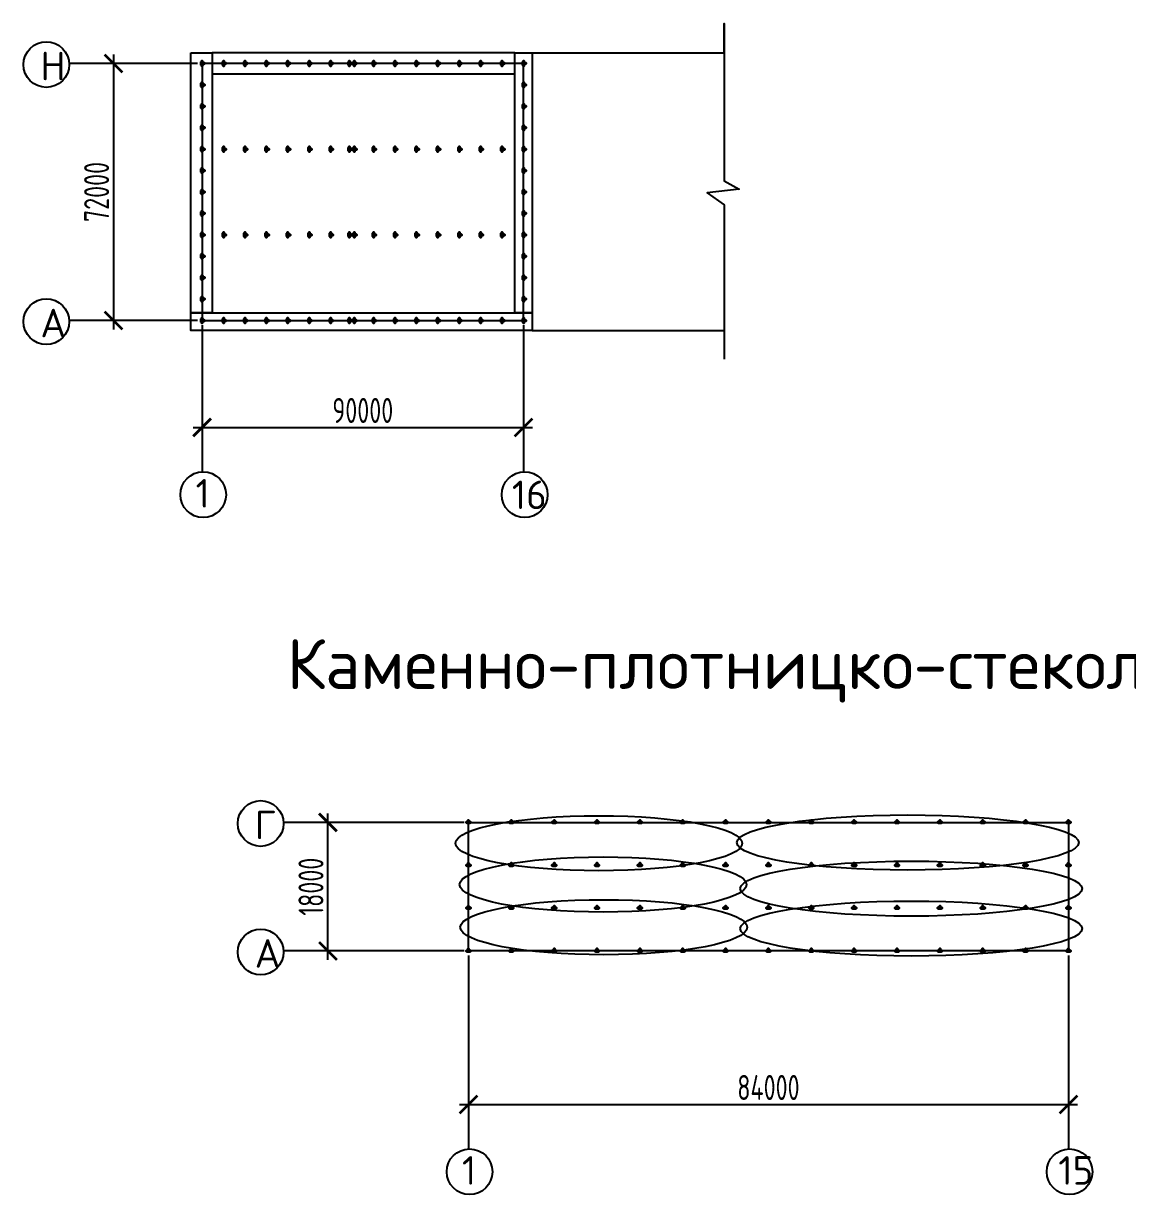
# Model space of a CAD drawing. Header units: millimetres. Extents: x -258526 to -95372, y 16759 to 83244.
# Drawn here: x -128797.8 to -128643.2, y 40723.7 to 40887.7 of the extents above; entities that cross this region are included whole.
import ezdxf

# ---------------------------------------------------------------- set-up
doc = ezdxf.new("R2010")
doc.units = ezdxf.units.MM
doc.header["$LTSCALE"] = 0.5
doc.layers.add('размеры', color=7, linetype='Continuous')
doc.layers.add('ТОЛСТЫЕ', color=1, linetype='Continuous', lineweight=50)
doc.layers.add('ТОНКИЕе', color=7, linetype='Continuous', lineweight=25)
doc.styles.add('Наклонный', font='isocpeur.ttf', dxfattribs={"width": 0.7, "height": 3.5})
doc.styles.add('Наклонный 5', font='isocpeur.ttf', dxfattribs={"height": 7})
doc.dimstyles.new('СТРОИТЕЛЬНЫЙ', dxfattribs={"dimtxt": 3.5, "dimasz": 2.5, "dimexe": 1.25, "dimexo": 0.625, "dimtad": 1, "dimdec": 0, "dimlfac": 500, "dimdsep": 46, "dimtxsty": 'Наклонный', "dimblk1": 'ARCHTICK', "dimblk2": 'ARCHTICK', "dimsah": 1, "dimcen": 0, "dimdle": 1.25, "dimadec": 0, "dimazin": 0, "dimtfac": 0.75, "dimtdec": 0, "dimtmove": 0, "dimatfit": 3, "dimldrblk": 'ARCHTICK', "dimfxl": 1, "dimtolj": 1, "dimtzin": 0, "dimarcsym": 0})

# ---------------------------------------------------------------- blocks, each defined once
blk = doc.blocks.new('_ArchTick')
at = {"color": 0, "linetype": 'ByBlock', "const_width": 0.15}
blk.add_lwpolyline([(-0.5, -0.5), (0.5, 0.5)], dxfattribs=at)
blk = doc.blocks.new('*D738')
at = {"layer": 'Defpoints', "color": 0, "transparency": 16777216}
for p in [(-128772.75, 40846.09), (-128727.75, 40846.09), (-128727.75, 40831.12)]:
    blk.add_point(p, dxfattribs=at)
at = {"layer": 'размеры', "color": 0, "lineweight": -2, "transparency": 16777216}
for p, q in [((-128772.75, 40845.46), (-128772.75, 40829.87)), ((-128727.75, 40845.46), (-128727.75, 40829.87)), ((-128774, 40831.12), (-128726.5, 40831.12))]:
    blk.add_line(p, q, dxfattribs=at)
at = {"layer": 'размеры', "color": 0, "lineweight": -2, "transparency": 16777216, "xscale": 2.5, "yscale": 2.5, "zscale": 2.5, "rotation": 180}
blk.add_blockref('_ArchTick', (-128772.75, 40831.12), dxfattribs=at)
at = {"layer": 'размеры', "color": 0, "lineweight": -2, "transparency": 16777216, "xscale": 2.5, "yscale": 2.5, "zscale": 2.5}
blk.add_blockref('_ArchTick', (-128727.75, 40831.12), dxfattribs=at)
at = {"layer": 'размеры', "color": 0, "transparency": 16777216, "insert": (-128750.25, 40833.49), "char_height": 3.5, "attachment_point": 5, "style": 'Наклонный'}
blk.add_mtext('\\A1;90000', dxfattribs=at)
blk = doc.blocks.new('*D739')
at = {"layer": 'Defpoints', "color": 0, "transparency": 16777216}
for p in [(-128772.75, 40882.09), (-128785.15, 40846.09), (-128772.75, 40846.09)]:
    blk.add_point(p, dxfattribs=at)
at = {"layer": 'размеры', "color": 0, "lineweight": -2, "transparency": 16777216}
for p, q in [((-128785.15, 40883.34), (-128785.15, 40844.84)), ((-128773.38, 40882.09), (-128786.4, 40882.09)), ((-128773.38, 40846.09), (-128786.4, 40846.09))]:
    blk.add_line(p, q, dxfattribs=at)
at = {"layer": 'размеры', "color": 0, "lineweight": -2, "transparency": 16777216, "xscale": 2.5, "yscale": 2.5, "zscale": 2.5}
for p, rotation in [((-128785.15, 40882.09), 90), ((-128785.15, 40846.09), 270)]:
    blk.add_blockref('_ArchTick', p, dxfattribs=dict(at, rotation=rotation))
at = {"layer": 'размеры', "color": 0, "transparency": 16777216, "insert": (-128787.52, 40864.09), "char_height": 3.5, "attachment_point": 5, "rotation": 90, "style": 'Наклонный'}
blk.add_mtext('\\A1;72000', dxfattribs=at)
blk = doc.blocks.new('*D743')
at = {"layer": 'Defpoints', "color": 0, "transparency": 16777216}
for p in [(-128735.46, 40757.79), (-128651.46, 40757.79), (-128651.46, 40736.28)]:
    blk.add_point(p, dxfattribs=at)
at = {"layer": 'размеры', "color": 0, "lineweight": -2, "transparency": 16777216}
for p, q in [((-128735.46, 40757.17), (-128735.46, 40735.03)), ((-128651.46, 40757.17), (-128651.46, 40735.03)), ((-128736.71, 40736.28), (-128650.21, 40736.28))]:
    blk.add_line(p, q, dxfattribs=at)
at = {"layer": 'размеры', "color": 0, "lineweight": -2, "transparency": 16777216, "xscale": 2.5, "yscale": 2.5, "zscale": 2.5, "rotation": 180}
blk.add_blockref('_ArchTick', (-128735.46, 40736.28), dxfattribs=at)
at = {"layer": 'размеры', "color": 0, "lineweight": -2, "transparency": 16777216, "xscale": 2.5, "yscale": 2.5, "zscale": 2.5}
blk.add_blockref('_ArchTick', (-128651.46, 40736.28), dxfattribs=at)
at = {"layer": 'размеры', "color": 0, "transparency": 16777216, "insert": (-128693.46, 40738.66), "char_height": 3.5, "attachment_point": 5, "style": 'Наклонный'}
blk.add_mtext('\\A1;84000', dxfattribs=at)
blk = doc.blocks.new('*D744')
at = {"layer": 'Defpoints', "color": 0, "transparency": 16777216}
for p in [(-128755.13, 40775.79), (-128735.46, 40775.79), (-128735.46, 40757.79)]:
    blk.add_point(p, dxfattribs=at)
at = {"layer": 'размеры', "color": 0, "lineweight": -2, "transparency": 16777216}
for p, q in [((-128736.08, 40775.79), (-128756.38, 40775.79)), ((-128755.13, 40756.54), (-128755.13, 40777.04)), ((-128736.08, 40757.79), (-128756.38, 40757.79))]:
    blk.add_line(p, q, dxfattribs=at)
at = {"layer": 'размеры', "color": 0, "lineweight": -2, "transparency": 16777216, "xscale": 2.5, "yscale": 2.5, "zscale": 2.5}
for p, rotation in [((-128755.13, 40775.79), 90), ((-128755.13, 40757.79), 270)]:
    blk.add_blockref('_ArchTick', p, dxfattribs=dict(at, rotation=rotation))
at = {"layer": 'размеры', "color": 0, "transparency": 16777216, "insert": (-128757.51, 40766.79), "char_height": 3.5, "attachment_point": 5, "rotation": 90, "style": 'Наклонный'}
blk.add_mtext('\\A1;18000', dxfattribs=at)

msp = doc.modelspace()

# ---------------------------------------------------------------- linework, layer by layer
at = {"layer": 'ТОЛСТЫЕ', "color": 0}
for points in [[(-128772.7525, 40882.0892), (-128772.7525, 40882.3892), (-128772.7525, 40881.7892), (-128772.7525, 40882.0892), (-128772.4525, 40882.0892), (-128773.0525, 40882.0892)], [(-128769.7525, 40882.0892), (-128769.7525, 40882.3892), (-128769.7525, 40881.7892), (-128769.7525, 40882.0892), (-128769.4525, 40882.0892), (-128770.0525, 40882.0892)], [(-128766.7525, 40882.0892), (-128766.7525, 40882.3892), (-128766.7525, 40881.7892), (-128766.7525, 40882.0892), (-128766.4525, 40882.0892), (-128767.0525, 40882.0892)], [(-128763.7525, 40882.0892), (-128763.7525, 40882.3892), (-128763.7525, 40881.7892), (-128763.7525, 40882.0892), (-128763.4525, 40882.0892), (-128764.0525, 40882.0892)], [(-128760.7525, 40882.0892), (-128760.7525, 40882.3892), (-128760.7525, 40881.7892), (-128760.7525, 40882.0892), (-128760.4525, 40882.0892), (-128761.0525, 40882.0892)], [(-128757.7525, 40882.0892), (-128757.7525, 40882.3892), (-128757.7525, 40881.7892), (-128757.7525, 40882.0892), (-128757.4525, 40882.0892), (-128758.0525, 40882.0892)], [(-128754.7525, 40882.0892), (-128754.7525, 40882.3892), (-128754.7525, 40881.7892), (-128754.7525, 40882.0892), (-128754.4525, 40882.0892), (-128755.0525, 40882.0892)], [(-128752.1225, 40882.0892), (-128752.1225, 40882.3892), (-128752.1225, 40881.7892), (-128752.1225, 40882.0892), (-128751.8225, 40882.0892), (-128752.4225, 40882.0892)], [(-128751.4475, 40882.0892), (-128751.4475, 40882.3892), (-128751.4475, 40881.7892), (-128751.4475, 40882.0892), (-128751.1475, 40882.0892), (-128751.7475, 40882.0892)], [(-128748.7525, 40882.0892), (-128748.7525, 40882.3892), (-128748.7525, 40881.7892), (-128748.7525, 40882.0892), (-128748.4525, 40882.0892), (-128749.0525, 40882.0892)], [(-128745.7525, 40882.0892), (-128745.7525, 40882.3892), (-128745.7525, 40881.7892), (-128745.7525, 40882.0892), (-128745.4525, 40882.0892), (-128746.0525, 40882.0892)], [(-128742.7525, 40882.0892), (-128742.7525, 40882.3892), (-128742.7525, 40881.7892), (-128742.7525, 40882.0892), (-128742.4525, 40882.0892), (-128743.0525, 40882.0892)], [(-128739.7525, 40882.0892), (-128739.7525, 40882.3892), (-128739.7525, 40881.7892), (-128739.7525, 40882.0892), (-128739.4525, 40882.0892), (-128740.0525, 40882.0892)], [(-128736.7525, 40882.0892), (-128736.7525, 40882.3892), (-128736.7525, 40881.7892), (-128736.7525, 40882.0892), (-128736.4525, 40882.0892), (-128737.0525, 40882.0892)], [(-128733.7525, 40882.0892), (-128733.7525, 40882.3892), (-128733.7525, 40881.7892), (-128733.7525, 40882.0892), (-128733.4525, 40882.0892), (-128734.0525, 40882.0892)], [(-128730.7525, 40882.0892), (-128730.7525, 40882.3892), (-128730.7525, 40881.7892), (-128730.7525, 40882.0892), (-128730.4525, 40882.0892), (-128731.0525, 40882.0892)], [(-128727.7525, 40882.0892), (-128727.7525, 40882.3892), (-128727.7525, 40881.7892), (-128727.7525, 40882.0892), (-128727.4525, 40882.0892), (-128728.0525, 40882.0892)], [(-128772.7525, 40879.0892), (-128772.7525, 40879.3892), (-128772.7525, 40878.7892), (-128772.7525, 40879.0892), (-128772.4525, 40879.0892), (-128773.0525, 40879.0892)], [(-128727.7525, 40879.0892), (-128727.7525, 40879.3892), (-128727.7525, 40878.7892), (-128727.7525, 40879.0892), (-128727.4525, 40879.0892), (-128728.0525, 40879.0892)], [(-128772.7525, 40876.0892), (-128772.7525, 40876.3892), (-128772.7525, 40875.7892), (-128772.7525, 40876.0892), (-128772.4525, 40876.0892), (-128773.0525, 40876.0892)], [(-128727.7525, 40876.0892), (-128727.7525, 40876.3892), (-128727.7525, 40875.7892), (-128727.7525, 40876.0892), (-128727.4525, 40876.0892), (-128728.0525, 40876.0892)], [(-128772.7525, 40873.0892), (-128772.7525, 40873.3892), (-128772.7525, 40872.7892), (-128772.7525, 40873.0892), (-128772.4525, 40873.0892), (-128773.0525, 40873.0892)], [(-128727.7525, 40873.0892), (-128727.7525, 40873.3892), (-128727.7525, 40872.7892), (-128727.7525, 40873.0892), (-128727.4525, 40873.0892), (-128728.0525, 40873.0892)], [(-128772.7525, 40870.0892), (-128772.7525, 40870.3892), (-128772.7525, 40869.7892), (-128772.7525, 40870.0892), (-128772.4525, 40870.0892), (-128773.0525, 40870.0892)], [(-128772.7525, 40870.0892), (-128772.7525, 40870.3892), (-128772.7525, 40869.7892), (-128772.7525, 40870.0892), (-128772.4525, 40870.0892), (-128773.0525, 40870.0892)], [(-128769.7525, 40870.0892), (-128769.7525, 40870.3892), (-128769.7525, 40869.7892), (-128769.7525, 40870.0892), (-128769.4525, 40870.0892), (-128770.0525, 40870.0892)], [(-128766.7525, 40870.0892), (-128766.7525, 40870.3892), (-128766.7525, 40869.7892), (-128766.7525, 40870.0892), (-128766.4525, 40870.0892), (-128767.0525, 40870.0892)], [(-128763.7525, 40870.0892), (-128763.7525, 40870.3892), (-128763.7525, 40869.7892), (-128763.7525, 40870.0892), (-128763.4525, 40870.0892), (-128764.0525, 40870.0892)], [(-128760.7525, 40870.0892), (-128760.7525, 40870.3892), (-128760.7525, 40869.7892), (-128760.7525, 40870.0892), (-128760.4525, 40870.0892), (-128761.0525, 40870.0892)], [(-128757.7525, 40870.0892), (-128757.7525, 40870.3892), (-128757.7525, 40869.7892), (-128757.7525, 40870.0892), (-128757.4525, 40870.0892), (-128758.0525, 40870.0892)], [(-128754.7525, 40870.0892), (-128754.7525, 40870.3892), (-128754.7525, 40869.7892), (-128754.7525, 40870.0892), (-128754.4525, 40870.0892), (-128755.0525, 40870.0892)], [(-128752.1225, 40870.0892), (-128752.1225, 40870.3892), (-128752.1225, 40869.7892), (-128752.1225, 40870.0892), (-128751.8225, 40870.0892), (-128752.4225, 40870.0892)], [(-128751.4475, 40870.0892), (-128751.4475, 40870.3892), (-128751.4475, 40869.7892), (-128751.4475, 40870.0892), (-128751.1475, 40870.0892), (-128751.7475, 40870.0892)], [(-128748.7525, 40870.0892), (-128748.7525, 40870.3892), (-128748.7525, 40869.7892), (-128748.7525, 40870.0892), (-128748.4525, 40870.0892), (-128749.0525, 40870.0892)], [(-128745.7525, 40870.0892), (-128745.7525, 40870.3892), (-128745.7525, 40869.7892), (-128745.7525, 40870.0892), (-128745.4525, 40870.0892), (-128746.0525, 40870.0892)], [(-128742.7525, 40870.0892), (-128742.7525, 40870.3892), (-128742.7525, 40869.7892), (-128742.7525, 40870.0892), (-128742.4525, 40870.0892), (-128743.0525, 40870.0892)], [(-128739.7525, 40870.0892), (-128739.7525, 40870.3892), (-128739.7525, 40869.7892), (-128739.7525, 40870.0892), (-128739.4525, 40870.0892), (-128740.0525, 40870.0892)], [(-128736.7525, 40870.0892), (-128736.7525, 40870.3892), (-128736.7525, 40869.7892), (-128736.7525, 40870.0892), (-128736.4525, 40870.0892), (-128737.0525, 40870.0892)], [(-128733.7525, 40870.0892), (-128733.7525, 40870.3892), (-128733.7525, 40869.7892), (-128733.7525, 40870.0892), (-128733.4525, 40870.0892), (-128734.0525, 40870.0892)], [(-128730.7525, 40870.0892), (-128730.7525, 40870.3892), (-128730.7525, 40869.7892), (-128730.7525, 40870.0892), (-128730.4525, 40870.0892), (-128731.0525, 40870.0892)], [(-128727.7525, 40870.0892), (-128727.7525, 40870.3892), (-128727.7525, 40869.7892), (-128727.7525, 40870.0892), (-128727.4525, 40870.0892), (-128728.0525, 40870.0892)], [(-128727.7525, 40870.0892), (-128727.7525, 40870.3892), (-128727.7525, 40869.7892), (-128727.7525, 40870.0892), (-128727.4525, 40870.0892), (-128728.0525, 40870.0892)], [(-128772.7525, 40867.0892), (-128772.7525, 40867.3892), (-128772.7525, 40866.7892), (-128772.7525, 40867.0892), (-128772.4525, 40867.0892), (-128773.0525, 40867.0892)], [(-128727.7525, 40867.0892), (-128727.7525, 40867.3892), (-128727.7525, 40866.7892), (-128727.7525, 40867.0892), (-128727.4525, 40867.0892), (-128728.0525, 40867.0892)], [(-128772.7525, 40864.0892), (-128772.7525, 40864.3892), (-128772.7525, 40863.7892), (-128772.7525, 40864.0892), (-128772.4525, 40864.0892), (-128773.0525, 40864.0892)], [(-128727.7525, 40864.0892), (-128727.7525, 40864.3892), (-128727.7525, 40863.7892), (-128727.7525, 40864.0892), (-128727.4525, 40864.0892), (-128728.0525, 40864.0892)], [(-128772.7525, 40861.0892), (-128772.7525, 40861.3892), (-128772.7525, 40860.7892), (-128772.7525, 40861.0892), (-128772.4525, 40861.0892), (-128773.0525, 40861.0892)], [(-128727.7525, 40861.0892), (-128727.7525, 40861.3892), (-128727.7525, 40860.7892), (-128727.7525, 40861.0892), (-128727.4525, 40861.0892), (-128728.0525, 40861.0892)], [(-128772.7525, 40858.0892), (-128772.7525, 40858.3892), (-128772.7525, 40857.7892), (-128772.7525, 40858.0892), (-128772.4525, 40858.0892), (-128773.0525, 40858.0892)], [(-128772.7525, 40858.0892), (-128772.7525, 40858.3892), (-128772.7525, 40857.7892), (-128772.7525, 40858.0892), (-128772.4525, 40858.0892), (-128773.0525, 40858.0892)], [(-128769.7525, 40858.0892), (-128769.7525, 40858.3892), (-128769.7525, 40857.7892), (-128769.7525, 40858.0892), (-128769.4525, 40858.0892), (-128770.0525, 40858.0892)], [(-128766.7525, 40858.0892), (-128766.7525, 40858.3892), (-128766.7525, 40857.7892), (-128766.7525, 40858.0892), (-128766.4525, 40858.0892), (-128767.0525, 40858.0892)], [(-128763.7525, 40858.0892), (-128763.7525, 40858.3892), (-128763.7525, 40857.7892), (-128763.7525, 40858.0892), (-128763.4525, 40858.0892), (-128764.0525, 40858.0892)], [(-128760.7525, 40858.0892), (-128760.7525, 40858.3892), (-128760.7525, 40857.7892), (-128760.7525, 40858.0892), (-128760.4525, 40858.0892), (-128761.0525, 40858.0892)], [(-128757.7525, 40858.0892), (-128757.7525, 40858.3892), (-128757.7525, 40857.7892), (-128757.7525, 40858.0892), (-128757.4525, 40858.0892), (-128758.0525, 40858.0892)], [(-128754.7525, 40858.0892), (-128754.7525, 40858.3892), (-128754.7525, 40857.7892), (-128754.7525, 40858.0892), (-128754.4525, 40858.0892), (-128755.0525, 40858.0892)], [(-128752.1225, 40858.0892), (-128752.1225, 40858.3892), (-128752.1225, 40857.7892), (-128752.1225, 40858.0892), (-128751.8225, 40858.0892), (-128752.4225, 40858.0892)], [(-128751.4475, 40858.0892), (-128751.4475, 40858.3892), (-128751.4475, 40857.7892), (-128751.4475, 40858.0892), (-128751.1475, 40858.0892), (-128751.7475, 40858.0892)], [(-128748.7525, 40858.0892), (-128748.7525, 40858.3892), (-128748.7525, 40857.7892), (-128748.7525, 40858.0892), (-128748.4525, 40858.0892), (-128749.0525, 40858.0892)], [(-128745.7525, 40858.0892), (-128745.7525, 40858.3892), (-128745.7525, 40857.7892), (-128745.7525, 40858.0892), (-128745.4525, 40858.0892), (-128746.0525, 40858.0892)], [(-128742.7525, 40858.0892), (-128742.7525, 40858.3892), (-128742.7525, 40857.7892), (-128742.7525, 40858.0892), (-128742.4525, 40858.0892), (-128743.0525, 40858.0892)], [(-128739.7525, 40858.0892), (-128739.7525, 40858.3892), (-128739.7525, 40857.7892), (-128739.7525, 40858.0892), (-128739.4525, 40858.0892), (-128740.0525, 40858.0892)], [(-128736.7525, 40858.0892), (-128736.7525, 40858.3892), (-128736.7525, 40857.7892), (-128736.7525, 40858.0892), (-128736.4525, 40858.0892), (-128737.0525, 40858.0892)], [(-128733.7525, 40858.0892), (-128733.7525, 40858.3892), (-128733.7525, 40857.7892), (-128733.7525, 40858.0892), (-128733.4525, 40858.0892), (-128734.0525, 40858.0892)], [(-128730.7525, 40858.0892), (-128730.7525, 40858.3892), (-128730.7525, 40857.7892), (-128730.7525, 40858.0892), (-128730.4525, 40858.0892), (-128731.0525, 40858.0892)], [(-128727.7525, 40858.0892), (-128727.7525, 40858.3892), (-128727.7525, 40857.7892), (-128727.7525, 40858.0892), (-128727.4525, 40858.0892), (-128728.0525, 40858.0892)], [(-128727.7525, 40858.0892), (-128727.7525, 40858.3892), (-128727.7525, 40857.7892), (-128727.7525, 40858.0892), (-128727.4525, 40858.0892), (-128728.0525, 40858.0892)], [(-128772.7525, 40855.0892), (-128772.7525, 40855.3892), (-128772.7525, 40854.7892), (-128772.7525, 40855.0892), (-128772.4525, 40855.0892), (-128773.0525, 40855.0892)], [(-128727.7525, 40855.0892), (-128727.7525, 40855.3892), (-128727.7525, 40854.7892), (-128727.7525, 40855.0892), (-128727.4525, 40855.0892), (-128728.0525, 40855.0892)], [(-128772.7525, 40852.0892), (-128772.7525, 40852.3892), (-128772.7525, 40851.7892), (-128772.7525, 40852.0892), (-128772.4525, 40852.0892), (-128773.0525, 40852.0892)], [(-128727.7525, 40852.0892), (-128727.7525, 40852.3892), (-128727.7525, 40851.7892), (-128727.7525, 40852.0892), (-128727.4525, 40852.0892), (-128728.0525, 40852.0892)], [(-128772.7525, 40849.0892), (-128772.7525, 40849.3892), (-128772.7525, 40848.7892), (-128772.7525, 40849.0892), (-128772.4525, 40849.0892), (-128773.0525, 40849.0892)], [(-128727.7525, 40849.0892), (-128727.7525, 40849.3892), (-128727.7525, 40848.7892), (-128727.7525, 40849.0892), (-128727.4525, 40849.0892), (-128728.0525, 40849.0892)], [(-128772.7525, 40846.0892), (-128772.7525, 40846.3892), (-128772.7525, 40845.7892), (-128772.7525, 40846.0892), (-128772.4525, 40846.0892), (-128773.0525, 40846.0892)], [(-128769.7525, 40846.0892), (-128769.7525, 40846.3892), (-128769.7525, 40845.7892), (-128769.7525, 40846.0892), (-128769.4525, 40846.0892), (-128770.0525, 40846.0892)], [(-128766.7525, 40846.0892), (-128766.7525, 40846.3892), (-128766.7525, 40845.7892), (-128766.7525, 40846.0892), (-128766.4525, 40846.0892), (-128767.0525, 40846.0892)], [(-128763.7525, 40846.0892), (-128763.7525, 40846.3892), (-128763.7525, 40845.7892), (-128763.7525, 40846.0892), (-128763.4525, 40846.0892), (-128764.0525, 40846.0892)], [(-128760.7525, 40846.0892), (-128760.7525, 40846.3892), (-128760.7525, 40845.7892), (-128760.7525, 40846.0892), (-128760.4525, 40846.0892), (-128761.0525, 40846.0892)], [(-128757.7525, 40846.0892), (-128757.7525, 40846.3892), (-128757.7525, 40845.7892), (-128757.7525, 40846.0892), (-128757.4525, 40846.0892), (-128758.0525, 40846.0892)], [(-128754.7525, 40846.0892), (-128754.7525, 40846.3892), (-128754.7525, 40845.7892), (-128754.7525, 40846.0892), (-128754.4525, 40846.0892), (-128755.0525, 40846.0892)], [(-128752.1225, 40846.0892), (-128752.1225, 40846.3892), (-128752.1225, 40845.7892), (-128752.1225, 40846.0892), (-128751.8225, 40846.0892), (-128752.4225, 40846.0892)], [(-128751.4475, 40846.0892), (-128751.4475, 40846.3892), (-128751.4475, 40845.7892), (-128751.4475, 40846.0892), (-128751.1475, 40846.0892), (-128751.7475, 40846.0892)], [(-128748.7525, 40846.0892), (-128748.7525, 40846.3892), (-128748.7525, 40845.7892), (-128748.7525, 40846.0892), (-128748.4525, 40846.0892), (-128749.0525, 40846.0892)], [(-128745.7525, 40846.0892), (-128745.7525, 40846.3892), (-128745.7525, 40845.7892), (-128745.7525, 40846.0892), (-128745.4525, 40846.0892), (-128746.0525, 40846.0892)], [(-128742.7525, 40846.0892), (-128742.7525, 40846.3892), (-128742.7525, 40845.7892), (-128742.7525, 40846.0892), (-128742.4525, 40846.0892), (-128743.0525, 40846.0892)], [(-128739.7525, 40846.0892), (-128739.7525, 40846.3892), (-128739.7525, 40845.7892), (-128739.7525, 40846.0892), (-128739.4525, 40846.0892), (-128740.0525, 40846.0892)], [(-128736.7525, 40846.0892), (-128736.7525, 40846.3892), (-128736.7525, 40845.7892), (-128736.7525, 40846.0892), (-128736.4525, 40846.0892), (-128737.0525, 40846.0892)], [(-128733.7525, 40846.0892), (-128733.7525, 40846.3892), (-128733.7525, 40845.7892), (-128733.7525, 40846.0892), (-128733.4525, 40846.0892), (-128734.0525, 40846.0892)], [(-128730.7525, 40846.0892), (-128730.7525, 40846.3892), (-128730.7525, 40845.7892), (-128730.7525, 40846.0892), (-128730.4525, 40846.0892), (-128731.0525, 40846.0892)], [(-128727.7525, 40846.0892), (-128727.7525, 40846.3892), (-128727.7525, 40845.7892), (-128727.7525, 40846.0892), (-128727.4525, 40846.0892), (-128728.0525, 40846.0892)], [(-128735.458, 40775.7918), (-128735.208, 40775.7918), (-128735.708, 40775.7918), (-128735.458, 40775.7918), (-128735.458, 40776.0418), (-128735.458, 40775.5418)], [(-128735.458, 40775.7918), (-128735.208, 40775.7918), (-128735.708, 40775.7918), (-128735.458, 40775.7918), (-128735.458, 40776.0418), (-128735.458, 40775.5418)], [(-128729.458, 40775.7918), (-128729.208, 40775.7918), (-128729.708, 40775.7918), (-128729.458, 40775.7918), (-128729.458, 40776.0418), (-128729.458, 40775.5418)], [(-128723.458, 40775.7918), (-128723.208, 40775.7918), (-128723.708, 40775.7918), (-128723.458, 40775.7918), (-128723.458, 40776.0418), (-128723.458, 40775.5418)], [(-128717.458, 40775.7918), (-128717.208, 40775.7918), (-128717.708, 40775.7918), (-128717.458, 40775.7918), (-128717.458, 40776.0418), (-128717.458, 40775.5418)], [(-128711.458, 40775.7918), (-128711.208, 40775.7918), (-128711.708, 40775.7918), (-128711.458, 40775.7918), (-128711.458, 40776.0418), (-128711.458, 40775.5418)], [(-128705.458, 40775.7918), (-128705.208, 40775.7918), (-128705.708, 40775.7918), (-128705.458, 40775.7918), (-128705.458, 40776.0418), (-128705.458, 40775.5418)], [(-128699.458, 40775.7918), (-128699.208, 40775.7918), (-128699.708, 40775.7918), (-128699.458, 40775.7918), (-128699.458, 40776.0418), (-128699.458, 40775.5418)], [(-128693.458, 40775.7918), (-128693.208, 40775.7918), (-128693.708, 40775.7918), (-128693.458, 40775.7918), (-128693.458, 40776.0418), (-128693.458, 40775.5418)], [(-128687.458, 40775.7918), (-128687.208, 40775.7918), (-128687.708, 40775.7918), (-128687.458, 40775.7918), (-128687.458, 40776.0418), (-128687.458, 40775.5418)], [(-128681.458, 40775.7918), (-128681.208, 40775.7918), (-128681.708, 40775.7918), (-128681.458, 40775.7918), (-128681.458, 40776.0418), (-128681.458, 40775.5418)], [(-128675.458, 40775.7918), (-128675.208, 40775.7918), (-128675.708, 40775.7918), (-128675.458, 40775.7918), (-128675.458, 40776.0418), (-128675.458, 40775.5418)], [(-128669.458, 40775.7918), (-128669.208, 40775.7918), (-128669.708, 40775.7918), (-128669.458, 40775.7918), (-128669.458, 40776.0418), (-128669.458, 40775.5418)], [(-128663.458, 40775.7918), (-128663.208, 40775.7918), (-128663.708, 40775.7918), (-128663.458, 40775.7918), (-128663.458, 40776.0418), (-128663.458, 40775.5418)], [(-128657.458, 40775.7918), (-128657.208, 40775.7918), (-128657.708, 40775.7918), (-128657.458, 40775.7918), (-128657.458, 40776.0418), (-128657.458, 40775.5418)], [(-128651.458, 40775.7918), (-128651.208, 40775.7918), (-128651.708, 40775.7918), (-128651.458, 40775.7918), (-128651.458, 40776.0418), (-128651.458, 40775.5418)], [(-128735.458, 40769.7918), (-128735.208, 40769.7918), (-128735.708, 40769.7918), (-128735.458, 40769.7918), (-128735.458, 40770.0418), (-128735.458, 40769.5418)], [(-128735.458, 40769.7918), (-128735.208, 40769.7918), (-128735.708, 40769.7918), (-128735.458, 40769.7918), (-128735.458, 40770.0418), (-128735.458, 40769.5418)], [(-128729.458, 40769.7918), (-128729.208, 40769.7918), (-128729.708, 40769.7918), (-128729.458, 40769.7918), (-128729.458, 40770.0418), (-128729.458, 40769.5418)], [(-128723.458, 40769.7918), (-128723.208, 40769.7918), (-128723.708, 40769.7918), (-128723.458, 40769.7918), (-128723.458, 40770.0418), (-128723.458, 40769.5418)], [(-128717.458, 40769.7918), (-128717.208, 40769.7918), (-128717.708, 40769.7918), (-128717.458, 40769.7918), (-128717.458, 40770.0418), (-128717.458, 40769.5418)], [(-128711.458, 40769.7918), (-128711.208, 40769.7918), (-128711.708, 40769.7918), (-128711.458, 40769.7918), (-128711.458, 40770.0418), (-128711.458, 40769.5418)], [(-128705.458, 40769.7918), (-128705.208, 40769.7918), (-128705.708, 40769.7918), (-128705.458, 40769.7918), (-128705.458, 40770.0418), (-128705.458, 40769.5418)], [(-128699.458, 40769.7918), (-128699.208, 40769.7918), (-128699.708, 40769.7918), (-128699.458, 40769.7918), (-128699.458, 40770.0418), (-128699.458, 40769.5418)], [(-128693.458, 40769.7918), (-128693.208, 40769.7918), (-128693.708, 40769.7918), (-128693.458, 40769.7918), (-128693.458, 40770.0418), (-128693.458, 40769.5418)], [(-128687.458, 40769.7918), (-128687.208, 40769.7918), (-128687.708, 40769.7918), (-128687.458, 40769.7918), (-128687.458, 40770.0418), (-128687.458, 40769.5418)], [(-128681.458, 40769.7918), (-128681.208, 40769.7918), (-128681.708, 40769.7918), (-128681.458, 40769.7918), (-128681.458, 40770.0418), (-128681.458, 40769.5418)], [(-128675.458, 40769.7918), (-128675.208, 40769.7918), (-128675.708, 40769.7918), (-128675.458, 40769.7918), (-128675.458, 40770.0418), (-128675.458, 40769.5418)], [(-128669.458, 40769.7918), (-128669.208, 40769.7918), (-128669.708, 40769.7918), (-128669.458, 40769.7918), (-128669.458, 40770.0418), (-128669.458, 40769.5418)], [(-128663.458, 40769.7918), (-128663.208, 40769.7918), (-128663.708, 40769.7918), (-128663.458, 40769.7918), (-128663.458, 40770.0418), (-128663.458, 40769.5418)], [(-128657.458, 40769.7918), (-128657.208, 40769.7918), (-128657.708, 40769.7918), (-128657.458, 40769.7918), (-128657.458, 40770.0418), (-128657.458, 40769.5418)], [(-128651.458, 40769.7918), (-128651.208, 40769.7918), (-128651.708, 40769.7918), (-128651.458, 40769.7918), (-128651.458, 40770.0418), (-128651.458, 40769.5418)], [(-128735.458, 40763.7918), (-128735.208, 40763.7918), (-128735.708, 40763.7918), (-128735.458, 40763.7918), (-128735.458, 40764.0418), (-128735.458, 40763.5418)], [(-128735.458, 40763.7918), (-128735.208, 40763.7918), (-128735.708, 40763.7918), (-128735.458, 40763.7918), (-128735.458, 40764.0418), (-128735.458, 40763.5418)], [(-128729.458, 40763.7918), (-128729.208, 40763.7918), (-128729.708, 40763.7918), (-128729.458, 40763.7918), (-128729.458, 40764.0418), (-128729.458, 40763.5418)], [(-128723.458, 40763.7918), (-128723.208, 40763.7918), (-128723.708, 40763.7918), (-128723.458, 40763.7918), (-128723.458, 40764.0418), (-128723.458, 40763.5418)], [(-128717.458, 40763.7918), (-128717.208, 40763.7918), (-128717.708, 40763.7918), (-128717.458, 40763.7918), (-128717.458, 40764.0418), (-128717.458, 40763.5418)], [(-128711.458, 40763.7918), (-128711.208, 40763.7918), (-128711.708, 40763.7918), (-128711.458, 40763.7918), (-128711.458, 40764.0418), (-128711.458, 40763.5418)], [(-128705.458, 40763.7918), (-128705.208, 40763.7918), (-128705.708, 40763.7918), (-128705.458, 40763.7918), (-128705.458, 40764.0418), (-128705.458, 40763.5418)], [(-128699.458, 40763.7918), (-128699.208, 40763.7918), (-128699.708, 40763.7918), (-128699.458, 40763.7918), (-128699.458, 40764.0418), (-128699.458, 40763.5418)], [(-128693.458, 40763.7918), (-128693.208, 40763.7918), (-128693.708, 40763.7918), (-128693.458, 40763.7918), (-128693.458, 40764.0418), (-128693.458, 40763.5418)], [(-128687.458, 40763.7918), (-128687.208, 40763.7918), (-128687.708, 40763.7918), (-128687.458, 40763.7918), (-128687.458, 40764.0418), (-128687.458, 40763.5418)], [(-128681.458, 40763.7918), (-128681.208, 40763.7918), (-128681.708, 40763.7918), (-128681.458, 40763.7918), (-128681.458, 40764.0418), (-128681.458, 40763.5418)], [(-128675.458, 40763.7918), (-128675.208, 40763.7918), (-128675.708, 40763.7918), (-128675.458, 40763.7918), (-128675.458, 40764.0418), (-128675.458, 40763.5418)], [(-128669.458, 40763.7918), (-128669.208, 40763.7918), (-128669.708, 40763.7918), (-128669.458, 40763.7918), (-128669.458, 40764.0418), (-128669.458, 40763.5418)], [(-128663.458, 40763.7918), (-128663.208, 40763.7918), (-128663.708, 40763.7918), (-128663.458, 40763.7918), (-128663.458, 40764.0418), (-128663.458, 40763.5418)], [(-128657.458, 40763.7918), (-128657.208, 40763.7918), (-128657.708, 40763.7918), (-128657.458, 40763.7918), (-128657.458, 40764.0418), (-128657.458, 40763.5418)], [(-128651.458, 40763.7918), (-128651.208, 40763.7918), (-128651.708, 40763.7918), (-128651.458, 40763.7918), (-128651.458, 40764.0418), (-128651.458, 40763.5418)], [(-128735.458, 40757.7918), (-128735.208, 40757.7918), (-128735.708, 40757.7918), (-128735.458, 40757.7918), (-128735.458, 40758.0418), (-128735.458, 40757.5418)], [(-128729.458, 40757.7918), (-128729.208, 40757.7918), (-128729.708, 40757.7918), (-128729.458, 40757.7918), (-128729.458, 40758.0418), (-128729.458, 40757.5418)], [(-128723.458, 40757.7918), (-128723.208, 40757.7918), (-128723.708, 40757.7918), (-128723.458, 40757.7918), (-128723.458, 40758.0418), (-128723.458, 40757.5418)], [(-128717.458, 40757.7918), (-128717.208, 40757.7918), (-128717.708, 40757.7918), (-128717.458, 40757.7918), (-128717.458, 40758.0418), (-128717.458, 40757.5418)], [(-128711.458, 40757.7918), (-128711.208, 40757.7918), (-128711.708, 40757.7918), (-128711.458, 40757.7918), (-128711.458, 40758.0418), (-128711.458, 40757.5418)], [(-128705.458, 40757.7918), (-128705.208, 40757.7918), (-128705.708, 40757.7918), (-128705.458, 40757.7918), (-128705.458, 40758.0418), (-128705.458, 40757.5418)], [(-128699.458, 40757.7918), (-128699.208, 40757.7918), (-128699.708, 40757.7918), (-128699.458, 40757.7918), (-128699.458, 40758.0418), (-128699.458, 40757.5418)], [(-128693.458, 40757.7918), (-128693.208, 40757.7918), (-128693.708, 40757.7918), (-128693.458, 40757.7918), (-128693.458, 40758.0418), (-128693.458, 40757.5418)], [(-128687.458, 40757.7918), (-128687.208, 40757.7918), (-128687.708, 40757.7918), (-128687.458, 40757.7918), (-128687.458, 40758.0418), (-128687.458, 40757.5418)], [(-128681.458, 40757.7918), (-128681.208, 40757.7918), (-128681.708, 40757.7918), (-128681.458, 40757.7918), (-128681.458, 40758.0418), (-128681.458, 40757.5418)], [(-128675.458, 40757.7918), (-128675.208, 40757.7918), (-128675.708, 40757.7918), (-128675.458, 40757.7918), (-128675.458, 40758.0418), (-128675.458, 40757.5418)], [(-128669.458, 40757.7918), (-128669.208, 40757.7918), (-128669.708, 40757.7918), (-128669.458, 40757.7918), (-128669.458, 40758.0418), (-128669.458, 40757.5418)], [(-128663.458, 40757.7918), (-128663.208, 40757.7918), (-128663.708, 40757.7918), (-128663.458, 40757.7918), (-128663.458, 40758.0418), (-128663.458, 40757.5418)], [(-128657.458, 40757.7918), (-128657.208, 40757.7918), (-128657.708, 40757.7918), (-128657.458, 40757.7918), (-128657.458, 40758.0418), (-128657.458, 40757.5418)], [(-128651.458, 40757.7918), (-128651.208, 40757.7918), (-128651.708, 40757.7918), (-128651.458, 40757.7918), (-128651.458, 40758.0418), (-128651.458, 40757.5418)]]:
    msp.add_lwpolyline(points, dxfattribs=at)
at = {"layer": 'ТОНКИЕе', "color": 0}
for points in [[(-128699.65, 40883.5816), (-128699.65, 40887.7023), (-128699.65, 40865.6351), (-128697.578, 40864.4801), (-128702.0167, 40863.9646), (-128699.65, 40862.3147), (-128699.65, 40840.6601)], [(-128726.5509, 40883.5816), (-128699.65, 40883.5816)], [(-128785.1462, 40882.0892), (-128791.371, 40882.0892)], [(-128772.7525, 40846.0892), (-128727.7525, 40846.0892), (-128727.7525, 40882.0892), (-128772.7525, 40882.0892), (-128772.7525, 40846.0892)], [(-128785.1462, 40846.0892), (-128791.371, 40846.0892)], [(-128726.5509, 40844.6933), (-128699.65, 40844.6933)], [(-128772.7525, 40831.1162), (-128772.7525, 40824.8914)], [(-128727.7525, 40831.1162), (-128727.7525, 40824.8914)], [(-128755.1336, 40775.7918), (-128761.3584, 40775.7918)], [(-128735.458, 40775.7918), (-128651.458, 40775.7918), (-128651.458, 40757.7918), (-128735.458, 40757.7918), (-128735.458, 40775.7918)], [(-128755.1336, 40757.7918), (-128761.3584, 40757.7918)], [(-128735.458, 40736.2824), (-128735.458, 40730.0576)], [(-128651.458, 40736.2824), (-128651.458, 40730.0576)]]:
    msp.add_lwpolyline(points, dxfattribs=at)
for points in [[(-128774.3203, 40883.5861), (-128771.3518, 40883.5861), (-128771.3518, 40847.1462), (-128774.3203, 40847.1462)], [(-128728.9484, 40883.587), (-128771.3518, 40883.587), (-128771.3518, 40880.653), (-128728.9484, 40880.653)], [(-128726.5509, 40847.1462), (-128728.9484, 40847.1462), (-128728.9484, 40883.5816), (-128726.5509, 40883.5816)], [(-128774.3203, 40847.1462), (-128726.5509, 40847.1462), (-128726.5509, 40844.6933), (-128774.3203, 40844.6933)]]:
    msp.add_lwpolyline(points, close=True, dxfattribs=at)
for centre in [(-128794.5672, 40881.9335), (-128794.5672, 40845.9335), (-128772.5967, 40821.6952), (-128727.5967, 40821.6952), (-128764.5546, 40775.636), (-128764.5546, 40757.636), (-128735.3022, 40726.8614), (-128651.3022, 40726.8614)]:
    msp.add_circle(centre, 3.2, dxfattribs=at)
for centre, major_axis, ratio in [((-128717.194, 40772.8745), (-20.08, 0), 0.1921406), ((-128673.9499, 40772.9708), (-23.9392, 0), 0.16116593), ((-128716.6151, 40767.0888), (-20.08, 0), 0.1921406), ((-128673.4675, 40766.5102), (-23.9392, 0), 0.16116593), ((-128716.5186, 40761.1104), (-20.08, 0), 0.1921406), ((-128673.4675, 40760.9175), (-23.9392, 0), 0.16116593)]:
    msp.add_ellipse(centre, major_axis=major_axis, ratio=ratio, dxfattribs=at)

# ---------------------------------------------------------------- texts
at = {"layer": 'ТОНКИЕе', "color": 0, "attachment_point": 1, "style": 'Наклонный 5'}
for s, width, insert, char_height in [('{\\Q0;Н}', 1.852732, (-128795.3982, 40883.7401), 4), ('{\\Q0;А}', 1.852732, (-128795.3982, 40847.7401), 4), ('{\\Q0;1}', 1.852732, (-128773.6661, 40823.8813), 4), ('{\\Q0;16}', 1.852732, (-128729.3887, 40823.6714), 4), ('{\\Q0;Каменно-плотницко-стекольные работы}', 660.87029, (-128760.8879, 40801.4788), 7), ('{\\Q0;Г}', 1.852732, (-128765.3855, 40777.4427), 4), ('{\\Q0;А}', 1.852732, (-128765.3855, 40759.4427), 4), ('{\\Q0;1}', 1.852732, (-128736.3716, 40729.0475), 4), ('{\\Q0;15}', 1.852732, (-128652.8725, 40729.0475), 4)]:
    msp.add_mtext_dynamic_manual_height_columns(s, width=width, gutter_width=35, heights=[0], dxfattribs=dict(at, insert=insert, char_height=char_height))

# ---------------------------------------------------------------- dimensions: what is measured, and where the dimension line sits
at = {"layer": 'размеры', "color": 0}
for base, p1, p2, text, picture, middle in [((-128785.1462, 40846.0892), (-128772.7525, 40882.0892), (-128772.7525, 40846.0892), '72000', '*D739', (-128787.5212, 40864.0892)), ((-128755.1336, 40775.7918), (-128735.458, 40757.7918), (-128735.458, 40775.7918), '18000', '*D744', (-128757.5086, 40766.7918))]:
    dim = msp.add_linear_dim(base=base, p1=p1, p2=p2, angle=90, text=text, dimstyle='СТРОИТЕЛЬНЫЙ', dxfattribs=at)
    dim.commit()
    dim.dimension.update_dxf_attribs({"geometry": picture, "text_midpoint": middle})
for base, p1, p2, text, picture, middle in [((-128727.7525, 40831.1162), (-128772.7525, 40846.0892), (-128727.7525, 40846.0892), '90000', '*D738', (-128750.2525, 40833.4912)), ((-128651.458, 40736.2824), (-128735.458, 40757.7918), (-128651.458, 40757.7918), '84000', '*D743', (-128693.458, 40738.6574))]:
    dim = msp.add_linear_dim(base=base, p1=p1, p2=p2, text=text, dimstyle='СТРОИТЕЛЬНЫЙ', dxfattribs=at)
    dim.commit()
    dim.dimension.update_dxf_attribs({"geometry": picture, "text_midpoint": middle})

doc.saveas('drawing.dxf')
